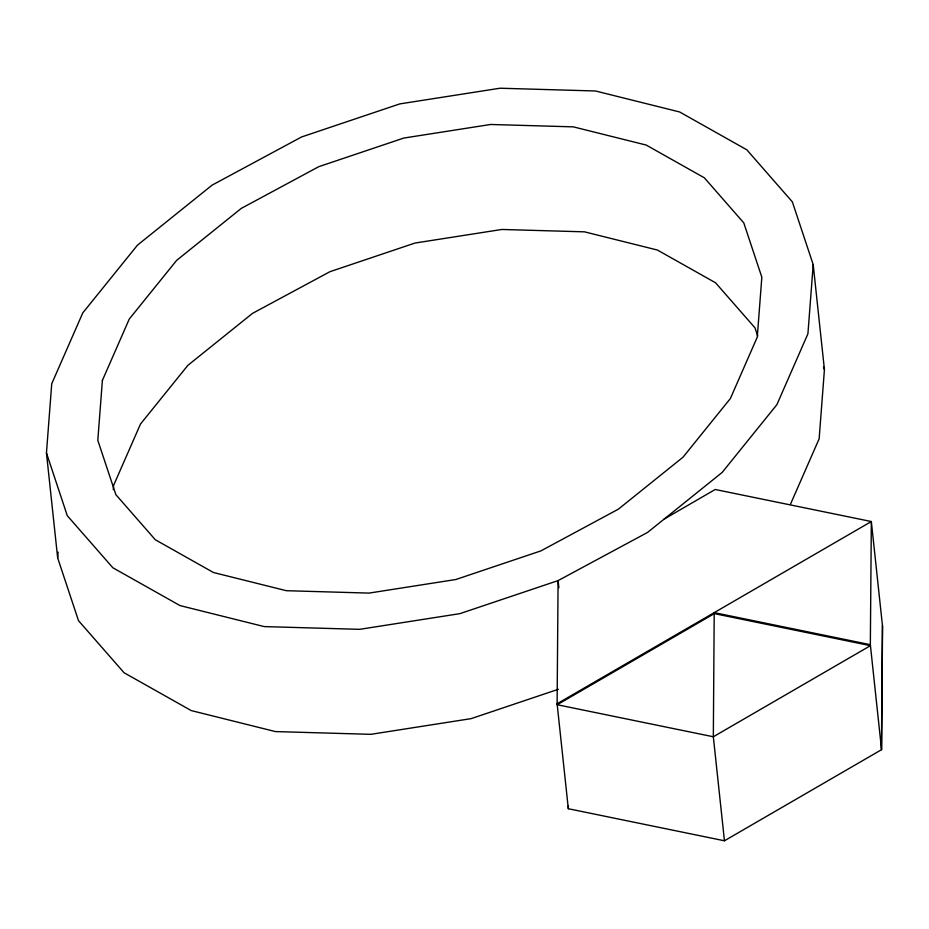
<?xml version="1.0" encoding="UTF-8"?>
<svg xmlns="http://www.w3.org/2000/svg" width="929" height="929" viewBox="0 0 929 929"><rect width="100%" height="100%" fill="white"/><g stroke="black" fill="none" stroke-linecap="round" stroke-linejoin="round"><path stroke-width="1.39" d="M664.084 519.137L715.202 489.49L871.332 521.529L882.55 626.518L881.563 749.668L724.446 840.78L568.327 808.729L557.11 703.752L558.097 580.602L647.548 532.433L722.17 472.431L776.876 404.672L807.916 333.801L813.2 264.626L792.356 201.872L746.811 149.801L679.656 111.979L595.477 90.984L500.011 88.22L399.76 103.909L301.565 136.969L212.102 185.138L137.48 245.14L82.786 312.887L51.734 383.758L46.45 452.934L57.668 557.923L78.512 620.688L124.068 672.747L191.211 710.569L275.39 731.576L370.857 734.328L471.108 718.64L558.399 689.26M568.327 808.729L568.351 805.838M881.563 749.668L870.345 644.68L871.332 521.529L557.11 703.752M881.458 748.681L882.445 625.542M57.668 557.923L58.109 552.163M113.28 489.688L113.605 485.402L140.5 424.019L187.867 365.352L252.491 313.387L329.969 271.674L415.008 243.05L501.834 229.463L584.504 231.844L657.407 250.04L715.562 282.788L755.01 327.879L757.716 336.031M813.2 264.626L824.429 369.614L819.146 438.79L790.393 504.412M870.345 644.68L714.215 612.641L713.333 736.767L724.446 840.78M823.512 366.885L824.429 369.614M46.45 452.934L67.294 515.7L112.85 567.758L179.994 605.58L264.173 626.587L359.639 629.339L459.89 613.651L558.097 580.602L558.852 587.72M102.387 380.414L97.812 440.323L115.87 494.669L155.317 539.761L213.473 572.519L286.364 590.705L369.045 593.097L455.86 579.51L540.91 550.885L618.377 509.162L683.012 457.196L730.38 398.529L757.263 337.146L761.838 277.237L743.792 222.89L704.345 177.799L646.189 145.052L573.286 126.855L490.605 124.474L403.79 138.061L318.752 166.686L241.273 208.398L176.649 260.364L129.27 319.042L102.387 380.414M714.32 613.616L557.214 704.728L713.333 736.767L870.45 645.667L714.32 613.616"/></g></svg>
